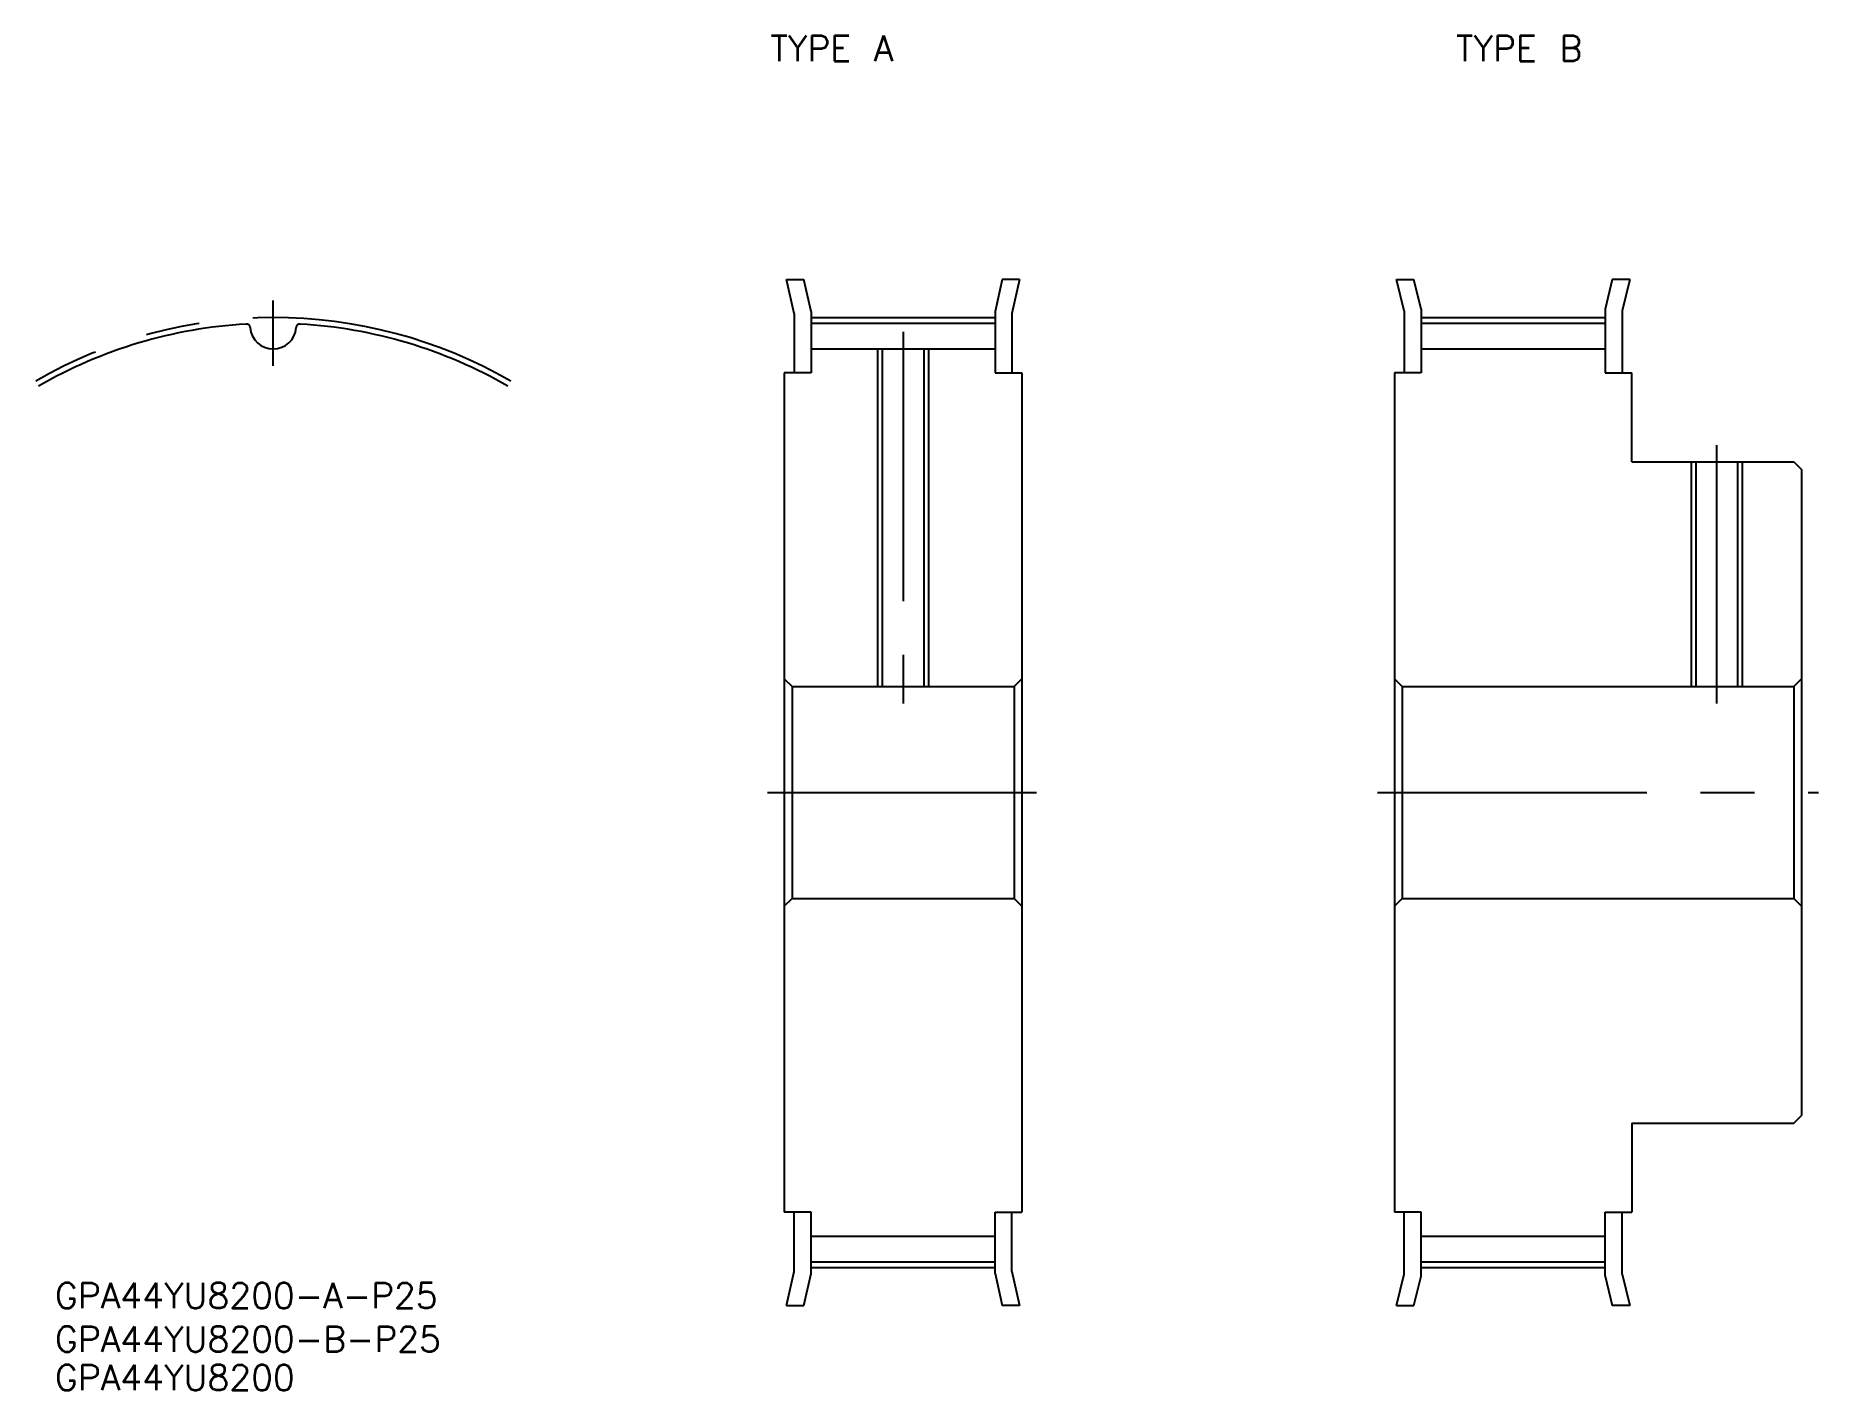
# Model space of a CAD drawing. Extents: x -28 to 182, y -71 to 89.
import ezdxf

# ---------------------------------------------------------------- set-up
doc = ezdxf.new("R2010")
doc.units = 0
doc.linetypes.add('CENTER', pattern=[50.8, 31.75, -6.35, 6.35, -6.35])
doc.layers.get('0').update_dxf_attribs({"linetype": 'CONTINUOUS'})
doc.layers.add('CENTER', color=1, linetype='CENTER')
doc.styles.get("Standard").update_dxf_attribs({"font": 'txt.shx', "height": 3, "bigfont": 'bigfont.shx'})

msp = doc.modelspace()

# ---------------------------------------------------------------- linework, layer by layer
at = {"color": 7, "linetype": 'CONTINUOUS'}
for p, q in [((61.43, 56.5), (60.53, 60.5)), ((60.53, 60.5), (62.58, 60.5)), ((63.43, 56.72), (62.58, 60.5)), ((85.98, 60.5), (85.13, 56.72)), ((88.03, 60.5), (85.98, 60.5)), ((88.03, 60.5), (87.13, 56.5)), ((133.38, 56.79), (132.48, 60.5)), ((132.48, 60.5), (134.53, 60.5)), ((135.38, 57.02), (134.53, 60.5)), ((157.92, 60.5), (157.08, 57.02)), ((159.98, 60.5), (157.92, 60.5)), ((159.98, 60.5), (159.08, 56.79)), ((133.38, 56.79), (133.38, 49.5)), ((135.38, 57.02), (135.38, 49.5)), ((157.08, 57.02), (157.08, 49.5)), ((159.08, 56.79), (159.08, 49.5)), ((61.43, 56.5), (61.43, 49.5)), ((63.43, 56.72), (63.43, 49.5)), ((63.43, 55.34), (85.13, 55.34)), ((85.13, 56.72), (85.13, 49.5)), ((87.13, 56.5), (87.13, 49.5)), ((135.38, 55.34), (157.08, 55.34)), ((63.43, 52.32), (85.13, 52.32)), ((71.83, 52.32), (71.83, 12.5)), ((76.74, 52.32), (76.74, 12.5)), ((135.38, 52.32), (157.08, 52.32)), ((60.28, 49.5), (60.28, -49.5)), ((63.43, 49.5), (60.28, 49.5)), ((85.13, 49.5), (88.28, 49.5)), ((88.28, 49.5), (88.28, -49.5)), ((132.23, 49.5), (132.23, -49.5)), ((135.38, 49.5), (132.23, 49.5)), ((157.08, 49.5), (160.23, 49.5)), ((160.23, 39), (160.23, 49.5)), ((160.23, 39), (179.32, 39)), ((167.77, 38.98), (167.77, 12.5)), ((172.69, 38.98), (172.69, 12.5)), ((179.32, 39), (180.23, 38.09)), ((180.23, 38.09), (180.23, -38.09)), ((60.28, 13.41), (61.19, 12.5)), ((88.28, 13.41), (87.38, 12.5)), ((132.23, 13.41), (133.13, 12.5)), ((180.23, 13.41), (179.32, 12.5)), ((61.19, 12.5), (87.38, 12.5)), ((61.19, 12.5), (61.19, -12.5)), ((87.38, 12.5), (87.38, -12.5)), ((133.13, 12.5), (179.32, 12.5)), ((133.13, 12.5), (133.13, -12.5)), ((179.32, 12.5), (179.32, -12.5)), ((60.28, -13.41), (61.19, -12.5)), ((61.19, -12.5), (87.38, -12.5)), ((88.28, -13.41), (87.38, -12.5)), ((132.23, -13.41), (133.13, -12.5)), ((133.13, -12.5), (179.32, -12.5)), ((180.23, -13.41), (179.32, -12.5)), ((160.23, -39), (179.32, -39)), ((160.23, -39), (160.23, -49.5)), ((179.32, -39), (180.23, -38.09)), ((63.43, -49.5), (60.28, -49.5)), ((61.43, -56.5), (61.43, -49.5)), ((63.43, -56.72), (63.43, -49.5)), ((85.13, -49.5), (88.28, -49.5)), ((85.13, -56.72), (85.13, -49.5)), ((87.13, -56.5), (87.13, -49.5)), ((135.38, -49.5), (132.23, -49.5)), ((133.38, -56.79), (133.38, -49.5)), ((135.38, -57.02), (135.38, -49.5)), ((157.08, -49.5), (160.23, -49.5)), ((157.08, -57.02), (157.08, -49.5)), ((159.08, -56.79), (159.08, -49.5)), ((63.43, -52.31), (85.13, -52.31)), ((135.38, -52.31), (157.08, -52.31)), ((60.53, -60.5), (61.43, -56.5)), ((62.58, -60.5), (63.43, -56.72)), ((63.43, -55.34), (85.13, -55.34)), ((85.13, -56.72), (85.98, -60.5)), ((87.13, -56.5), (88.03, -60.5)), ((135.38, -55.34), (157.08, -55.34)), ((132.48, -60.5), (133.38, -56.79)), ((134.53, -60.5), (135.38, -57.02)), ((157.08, -57.02), (157.92, -60.5)), ((159.08, -56.79), (159.98, -60.5)), ((60.53, -60.5), (62.58, -60.5)), ((88.03, -60.5), (85.98, -60.5)), ((132.48, -60.5), (134.53, -60.5)), ((159.98, -60.5), (157.92, -60.5))]:
    msp.add_line(p, q, dxfattribs=at)
at = {"color": 3, "linetype": 'CONTINUOUS'}
for p, q in [((71.28, 52.32), (71.28, 12.5)), ((77.28, 52.32), (77.28, 12.5)), ((167.23, 38.98), (167.23, 12.5)), ((173.23, 38.98), (173.23, 12.5))]:
    msp.add_line(p, q, dxfattribs=at)
at = {"color": 7, "linetype": 'CONTINUOUS'}
for centre, radius, start, end in [((0, 0), 55.34, 93.3027, 120), ((-3.16, 54.8), 0.453, 4.2892, 93.3027), ((0, 55.03), 2.72, 184.2892, 355.7108), ((3.16, 54.8), 0.453, 86.6973, 175.7108), ((0, 0), 55.34, 60, 86.6973)]:
    msp.add_arc(centre, radius, start, end, dxfattribs=at)
at = {"layer": 'CENTER', "color": 1, "linetype": 'CENTER'}
for p, q in [((0, 50.31), (0, 58.02)), ((63.43, 56.03), (85.13, 56.03)), ((135.38, 56.03), (157.08, 56.03)), ((74.28, 54.32), (74.28, 10.5)), ((170.23, 40.98), (170.23, 10.5)), ((58.28, 0), (90.28, 0)), ((130.23, 0), (182.23, 0)), ((63.43, -56.02), (85.13, -56.02)), ((135.38, -56.02), (157.08, -56.02))]:
    msp.add_line(p, q, dxfattribs=at)
msp.add_arc((0, 0), 56.02, 60, 120, dxfattribs=at)

# ---------------------------------------------------------------- texts
at = {"color": 7, "linetype": 'CONTINUOUS'}
for s, p in [('TYPE A', (58.63, 86.26)), ('TYPE B', (139.49, 86.26)), ('GPA44YU8200-A-P25', (-25.74, -60.83)), ('GPA44YU8200-B-P25', (-25.74, -65.96)), ('GPA44YU8200', (-25.74, -70.5))]:
    msp.add_text(s, height=3, dxfattribs=at).set_placement(p)

doc.saveas('drawing.dxf')
